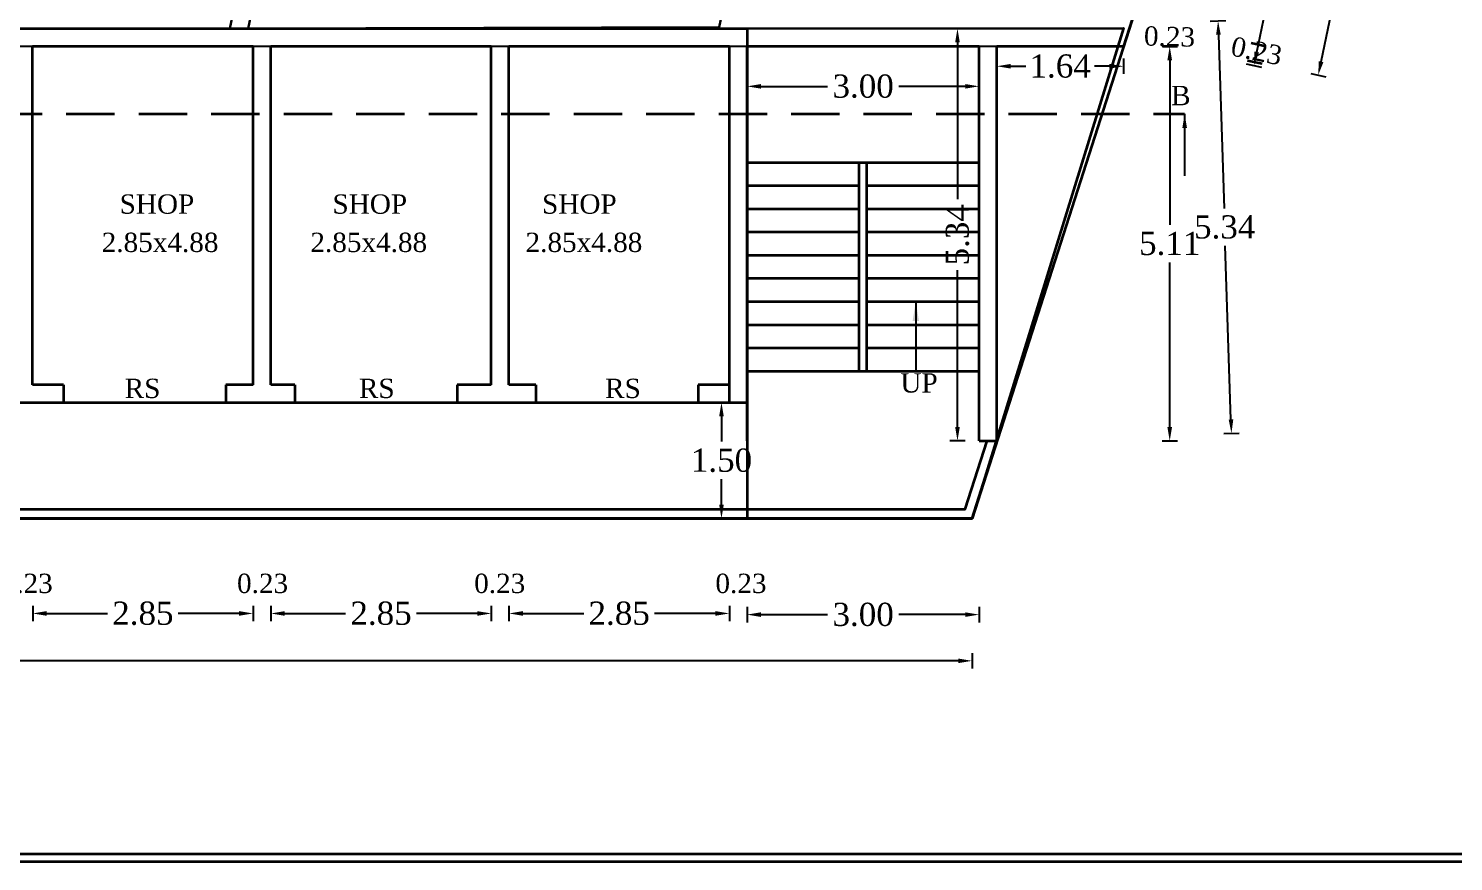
# Model space of a CAD drawing. Header units: metres. Extents: x 915 to 5569, y -1565 to 175.
# Drawn here: x 5459.63 to 5478.06, y -1436.99 to -1426.22 of the extents above; entities that cross this region are included whole.
import ezdxf

# ---------------------------------------------------------------- set-up
doc = ezdxf.new("R2010")
doc.units = ezdxf.units.M
doc.header["$MEASUREMENT"] = 0
doc.header["$PDMODE"] = 98
doc.linetypes.add('HIDDEN2', pattern=[0.1875, 0.125, -0.0625])
for name, color, linetype in [('BLK_1_FLR_1_BLT_UP_AREA', 18, 'Continuous'), ('BLK_1_FLR_1_REGULAR_ROOM', 7, 'Continuous'), ('BLK_1_FLR_2_ROOF_AREA', 54, 'Continuous')]:
    doc.layers.add(name, color=color, linetype=linetype)
doc.styles.get("Standard").update_dxf_attribs({"font": 'times.ttf'})
doc.dimstyles.new('Copy of Standard', dxfattribs={"dimtxt": 0.25, "dimasz": 0.18, "dimexe": 0.1, "dimexo": 0.5, "dimgap": 0.09, "dimtad": 0, "dimtih": 1, "dimtoh": 1, "dimzin": 0, "dimdsep": 46, "dimtxsty": 'Standard', "dimblk": 'ARCHTICK', "dimcen": 0.09, "dimadec": 0, "dimazin": 0, "dimtfac": 1, "dimtofl": 0, "dimtmove": 0, "dimatfit": 3, "dimfxl": 0, "dimtolj": 1, "dimtzin": 0, "dimarcsym": 0})
doc.dimstyles.get("Standard").update_dxf_attribs({"dimtxt": 0.3, "dimasz": 0.18, "dimexe": 0.1, "dimexo": 0.1, "dimgap": 0.09, "dimtad": 0, "dimtih": 1, "dimtoh": 1, "dimzin": 0, "dimdsep": 46, "dimtxsty": 'Standard', "dimcen": 0.09, "dimadec": 0, "dimazin": 0, "dimtfac": 1, "dimtofl": 0, "dimtmove": 0, "dimatfit": 3, "dimfxl": 0, "dimtolj": 1, "dimtzin": 0, "dimarcsym": 0})
doc.dimstyles.new('STANDARD$0', dxfattribs={"dimtxt": 0.3, "dimasz": 0.18, "dimexe": 0.1, "dimexo": 0.1, "dimgap": 0.09, "dimtad": 0, "dimtih": 1, "dimtoh": 1, "dimzin": 1, "dimdsep": 46, "dimtxsty": 'Standard', "dimcen": 0.1, "dimadec": 3, "dimazin": 0, "dimtfac": 1, "dimtofl": 0, "dimtmove": 0, "dimatfit": 3, "dimfxl": 0, "dimtolj": 1, "dimtzin": 0, "dimarcsym": 0})

# ---------------------------------------------------------------- blocks, each defined once
blk = doc.blocks.new('_ArchTick')
at = {"color": 0, "linetype": 'ByBlock', "const_width": 0.15}
blk.add_lwpolyline([(-0.5, -0.5), (0.5, 0.5)], dxfattribs=at)
blk = doc.blocks.new('*D76')
at = {"color": 0, "lineweight": -2, "ltscale": 5}
for p, q in [((5468.923, -1426.964), (5468.923, -1426.864)), ((5471.923, -1426.964), (5471.923, -1426.864)), ((5469.103, -1426.964), (5469.962, -1426.964)), ((5471.743, -1426.964), (5470.884, -1426.964))]:
    blk.add_line(p, q, dxfattribs=at)
at = {"color": 0, "lineweight": 35, "ltscale": 5}
for points in [[(5469.103, -1426.934), (5469.103, -1426.994), (5468.923, -1426.964)], [(5471.743, -1426.934), (5471.743, -1426.994), (5471.923, -1426.964)]]:
    blk.add_solid(points, dxfattribs=at)
at = {"layer": 'Defpoints', "color": 0, "lineweight": 35, "ltscale": 5}
for p in [(5468.923, -1427.005), (5471.923, -1426.964), (5471.923, -1427.005)]:
    blk.add_point(p, dxfattribs=at)
at = {"color": 0, "lineweight": 35, "ltscale": 5, "insert": (5470.423, -1426.964), "char_height": 0.3, "attachment_point": 5}
blk.add_mtext('\\A1;3.00', dxfattribs=at)
blk = doc.blocks.new('*D30')
at = {"color": 0, "lineweight": -2, "ltscale": 5}
for p, q in [((5471.743, -1426.216), (5471.543, -1426.216)), ((5471.643, -1426.396), (5471.643, -1428.424)), ((5471.643, -1431.371), (5471.643, -1429.343)), ((5471.743, -1431.551), (5471.543, -1431.551))]:
    blk.add_line(p, q, dxfattribs=at)
at = {"color": 0, "lineweight": 35, "ltscale": 5}
for points in [[(5471.613, -1426.396), (5471.673, -1426.396), (5471.643, -1426.216)], [(5471.613, -1431.371), (5471.673, -1431.371), (5471.643, -1431.551)]]:
    blk.add_solid(points, dxfattribs=at)
at = {"layer": 'Defpoints', "color": 0, "lineweight": 35, "ltscale": 5}
for p in [(5471.979, -1426.216), (5471.643, -1431.551), (5471.979, -1431.551)]:
    blk.add_point(p, dxfattribs=at)
at = {"color": 0, "lineweight": 35, "ltscale": 5, "insert": (5471.643, -1428.884), "char_height": 0.3, "attachment_point": 5, "rotation": 90}
blk.add_mtext('\\A1;5.34', dxfattribs=at)
blk = doc.blocks.new('*D77')
at = {"color": 0, "lineweight": -2, "ltscale": 5}
for p, q in [((5468.691, -1431.053), (5468.491, -1431.053)), ((5468.591, -1431.233), (5468.591, -1431.56)), ((5468.591, -1432.373), (5468.591, -1432.046)), ((5468.691, -1432.553), (5468.491, -1432.553))]:
    blk.add_line(p, q, dxfattribs=at)
at = {"color": 0, "lineweight": 35, "ltscale": 5}
for points in [[(5468.561, -1431.233), (5468.621, -1431.233), (5468.591, -1431.053)], [(5468.561, -1432.373), (5468.621, -1432.373), (5468.591, -1432.553)]]:
    blk.add_solid(points, dxfattribs=at)
at = {"layer": 'Defpoints', "color": 0, "lineweight": 35, "ltscale": 5}
for p in [(5468.923, -1431.053), (5468.591, -1432.553), (5468.923, -1432.553)]:
    blk.add_point(p, dxfattribs=at)
at = {"color": 0, "lineweight": 35, "ltscale": 5, "insert": (5468.591, -1431.803), "char_height": 0.3, "attachment_point": 5}
blk.add_mtext('\\A1;1.50', dxfattribs=at)
blk = doc.blocks.new('*D78')
at = {"color": 0, "lineweight": -2, "ltscale": 5}
for p, q in [((5472.153, -1426.604), (5472.153, -1426.804)), ((5472.333, -1426.704), (5472.527, -1426.704)), ((5473.609, -1426.704), (5473.415, -1426.704)), ((5473.789, -1426.604), (5473.789, -1426.804))]:
    blk.add_line(p, q, dxfattribs=at)
at = {"color": 0, "lineweight": 35, "ltscale": 5}
for points in [[(5472.333, -1426.674), (5472.333, -1426.734), (5472.153, -1426.704)], [(5473.609, -1426.674), (5473.609, -1426.734), (5473.789, -1426.704)]]:
    blk.add_solid(points, dxfattribs=at)
at = {"layer": 'Defpoints', "color": 0, "lineweight": 35, "ltscale": 5}
for p in [(5472.153, -1426.446), (5473.789, -1426.446), (5473.789, -1426.704)]:
    blk.add_point(p, dxfattribs=at)
at = {"color": 0, "lineweight": 35, "ltscale": 5, "insert": (5472.971, -1426.704), "char_height": 0.3, "attachment_point": 5}
blk.add_mtext('\\A1;1.64', dxfattribs=at)
blk = doc.blocks.new('*D52')
at = {"color": 0, "lineweight": -2, "ltscale": 5}
for p, q in [((5476.123, -1423.121), (5476.319, -1423.162)), ((5476.184, -1423.318), (5475.899, -1424.676)), ((5475.513, -1426.52), (5475.798, -1425.162)), ((5475.378, -1426.675), (5475.574, -1426.716))]:
    blk.add_line(p, q, dxfattribs=at)
at = {"color": 0, "lineweight": 35, "ltscale": 5}
for points in [[(5476.155, -1423.312), (5476.213, -1423.324), (5476.221, -1423.142)], [(5475.484, -1426.514), (5475.543, -1426.526), (5475.476, -1426.696)]]:
    blk.add_solid(points, dxfattribs=at)
at = {"layer": 'Defpoints', "color": 0, "lineweight": 35, "ltscale": 5}
for p in [(5473.929, -1422.662), (5473.184, -1426.216), (5475.476, -1426.696)]:
    blk.add_point(p, dxfattribs=at)
at = {"color": 0, "lineweight": 35, "ltscale": 5, "insert": (5475.849, -1424.919), "char_height": 0.3, "attachment_point": 5}
blk.add_mtext('\\A1;3.63', dxfattribs=at)
blk = doc.blocks.new('*D53')
at = {"color": 0, "lineweight": -2, "ltscale": 5}
for p, q in [((5474.288, -1426.446), (5474.488, -1426.446)), ((5474.388, -1426.626), (5474.388, -1428.756)), ((5474.388, -1431.371), (5474.388, -1429.242)), ((5474.288, -1431.551), (5474.488, -1431.551))]:
    blk.add_line(p, q, dxfattribs=at)
at = {"color": 0, "lineweight": 35, "ltscale": 5}
for points in [[(5474.358, -1426.626), (5474.418, -1426.626), (5474.388, -1426.446)], [(5474.358, -1431.371), (5474.418, -1431.371), (5474.388, -1431.551)]]:
    blk.add_solid(points, dxfattribs=at)
at = {"layer": 'Defpoints', "color": 0, "lineweight": 35, "ltscale": 5}
for p in [(5471.923, -1426.446), (5471.923, -1431.551), (5474.388, -1431.551)]:
    blk.add_point(p, dxfattribs=at)
at = {"color": 0, "lineweight": 35, "ltscale": 5, "insert": (5474.388, -1428.999), "char_height": 0.3, "attachment_point": 5}
blk.add_mtext('\\A1;5.11', dxfattribs=at)
blk = doc.blocks.new('*D54')
at = {"color": 0, "lineweight": -2, "ltscale": 5}
for p, q in [((5474.913, -1426.121), (5475.113, -1426.114)), ((5475.018, -1426.297), (5475.091, -1428.542)), ((5475.18, -1431.273), (5475.107, -1429.028)), ((5475.086, -1431.456), (5475.286, -1431.45))]:
    blk.add_line(p, q, dxfattribs=at)
at = {"color": 0, "lineweight": 35, "ltscale": 5}
for points in [[(5475.048, -1426.296), (5474.988, -1426.298), (5475.013, -1426.117)], [(5475.21, -1431.272), (5475.15, -1431.274), (5475.186, -1431.453)]]:
    blk.add_solid(points, dxfattribs=at)
at = {"layer": 'Defpoints', "color": 0, "lineweight": 35, "ltscale": 5}
for p in [(5471.979, -1426.216), (5475.186, -1431.453), (5472.153, -1431.551)]:
    blk.add_point(p, dxfattribs=at)
at = {"color": 0, "lineweight": 35, "ltscale": 5, "insert": (5475.099, -1428.785), "char_height": 0.3, "attachment_point": 5}
blk.add_mtext('\\A1;5.34', dxfattribs=at)
blk = doc.blocks.new('*D55')
at = {"color": 0, "lineweight": -2, "ltscale": 5}
for p, q in [((5477.857, -1418.94), (5478.053, -1418.981)), ((5477.918, -1419.136), (5477.183, -1422.648)), ((5476.345, -1426.645), (5477.081, -1423.134)), ((5476.211, -1426.8), (5476.406, -1426.841))]:
    blk.add_line(p, q, dxfattribs=at)
at = {"color": 0, "lineweight": 35, "ltscale": 5}
for points in [[(5477.889, -1419.13), (5477.947, -1419.142), (5477.955, -1418.96)], [(5476.316, -1426.639), (5476.375, -1426.651), (5476.308, -1426.821)]]:
    blk.add_solid(points, dxfattribs=at)
at = {"layer": 'Defpoints', "color": 0, "lineweight": 35, "ltscale": 5}
for p in [(5475.066, -1418.355), (5473.419, -1426.216), (5476.308, -1426.821)]:
    blk.add_point(p, dxfattribs=at)
at = {"color": 0, "lineweight": 35, "ltscale": 5, "insert": (5477.132, -1422.891), "char_height": 0.3, "attachment_point": 5}
blk.add_mtext('\\A1;8.03', dxfattribs=at)
blk = doc.blocks.new('*D60')
at = {"color": 0, "lineweight": -2, "ltscale": 5}
for p, q in [((5459.683, -1433.682), (5459.683, -1433.882)), ((5462.533, -1433.682), (5462.533, -1433.882)), ((5459.863, -1433.782), (5460.649, -1433.782)), ((5462.353, -1433.782), (5461.566, -1433.782))]:
    blk.add_line(p, q, dxfattribs=at)
at = {"color": 0, "lineweight": 35, "ltscale": 5}
for points in [[(5459.863, -1433.752), (5459.863, -1433.812), (5459.683, -1433.782)], [(5462.353, -1433.752), (5462.353, -1433.812), (5462.533, -1433.782)]]:
    blk.add_solid(points, dxfattribs=at)
at = {"layer": 'Defpoints', "color": 0, "lineweight": 35, "ltscale": 5}
for p in [(5459.683, -1426.446), (5462.533, -1426.446), (5462.533, -1433.782)]:
    blk.add_point(p, dxfattribs=at)
at = {"color": 0, "lineweight": 35, "ltscale": 5, "insert": (5461.108, -1433.782), "char_height": 0.3, "attachment_point": 5}
blk.add_mtext('\\A1;2.85', dxfattribs=at)
blk = doc.blocks.new('*D61')
at = {"color": 0, "lineweight": -2, "ltscale": 5}
for p, q in [((5462.763, -1433.682), (5462.763, -1433.882)), ((5465.613, -1433.682), (5465.613, -1433.882)), ((5462.943, -1433.782), (5463.729, -1433.782)), ((5465.433, -1433.782), (5464.646, -1433.782))]:
    blk.add_line(p, q, dxfattribs=at)
at = {"color": 0, "lineweight": 35, "ltscale": 5}
for points in [[(5462.943, -1433.752), (5462.943, -1433.812), (5462.763, -1433.782)], [(5465.433, -1433.752), (5465.433, -1433.812), (5465.613, -1433.782)]]:
    blk.add_solid(points, dxfattribs=at)
at = {"layer": 'Defpoints', "color": 0, "lineweight": 35, "ltscale": 5}
for p in [(5462.763, -1426.446), (5465.613, -1426.446), (5465.613, -1433.782)]:
    blk.add_point(p, dxfattribs=at)
at = {"color": 0, "lineweight": 35, "ltscale": 5, "insert": (5464.188, -1433.782), "char_height": 0.3, "attachment_point": 5}
blk.add_mtext('\\A1;2.85', dxfattribs=at)
blk = doc.blocks.new('*D62')
at = {"color": 0, "lineweight": -2, "ltscale": 5}
for p, q in [((5465.843, -1433.682), (5465.843, -1433.882)), ((5468.693, -1433.682), (5468.693, -1433.882)), ((5466.023, -1433.782), (5466.809, -1433.782)), ((5468.513, -1433.782), (5467.726, -1433.782))]:
    blk.add_line(p, q, dxfattribs=at)
at = {"color": 0, "lineweight": 35, "ltscale": 5}
for points in [[(5466.023, -1433.752), (5466.023, -1433.812), (5465.843, -1433.782)], [(5468.513, -1433.752), (5468.513, -1433.812), (5468.693, -1433.782)]]:
    blk.add_solid(points, dxfattribs=at)
at = {"layer": 'Defpoints', "color": 0, "lineweight": 35, "ltscale": 5}
for p in [(5465.843, -1426.446), (5468.693, -1426.446), (5468.693, -1433.782)]:
    blk.add_point(p, dxfattribs=at)
at = {"color": 0, "lineweight": 35, "ltscale": 5, "insert": (5467.268, -1433.782), "char_height": 0.3, "attachment_point": 5}
blk.add_mtext('\\A1;2.85', dxfattribs=at)
blk = doc.blocks.new('*D63')
at = {"color": 0, "lineweight": -2, "ltscale": 5}
for p, q in [((5468.923, -1433.697), (5468.923, -1433.897)), ((5471.923, -1433.697), (5471.923, -1433.897)), ((5469.103, -1433.797), (5469.962, -1433.797)), ((5471.743, -1433.797), (5470.884, -1433.797))]:
    blk.add_line(p, q, dxfattribs=at)
at = {"color": 0, "lineweight": 35, "ltscale": 5}
for points in [[(5469.103, -1433.767), (5469.103, -1433.827), (5468.923, -1433.797)], [(5471.743, -1433.767), (5471.743, -1433.827), (5471.923, -1433.797)]]:
    blk.add_solid(points, dxfattribs=at)
at = {"layer": 'Defpoints', "color": 0, "lineweight": 35, "ltscale": 5}
for p in [(5468.923, -1426.446), (5471.923, -1426.446), (5471.923, -1433.797)]:
    blk.add_point(p, dxfattribs=at)
at = {"color": 0, "lineweight": 35, "ltscale": 5, "insert": (5470.423, -1433.797), "char_height": 0.3, "attachment_point": 5}
blk.add_mtext('\\A1;3.00', dxfattribs=at)
blk = doc.blocks.new('*D64')
at = {"color": 0, "lineweight": -2, "ltscale": 5}
for p, q in [((5436.934, -1434.295), (5436.934, -1434.495)), ((5471.832, -1434.295), (5471.832, -1434.495)), ((5437.114, -1434.395), (5453.811, -1434.395)), ((5471.652, -1434.395), (5454.954, -1434.395))]:
    blk.add_line(p, q, dxfattribs=at)
at = {"color": 0, "lineweight": 35, "ltscale": 5}
for points in [[(5437.114, -1434.365), (5437.114, -1434.425), (5436.934, -1434.395)], [(5471.652, -1434.365), (5471.652, -1434.425), (5471.832, -1434.395)]]:
    blk.add_solid(points, dxfattribs=at)
at = {"layer": 'Defpoints', "color": 0, "lineweight": 35, "ltscale": 5}
for p in [(5436.934, -1432.553), (5471.832, -1432.553), (5471.832, -1434.395)]:
    blk.add_point(p, dxfattribs=at)
at = {"color": 0, "lineweight": 35, "ltscale": 5, "insert": (5454.383, -1434.395), "char_height": 0.3, "attachment_point": 5}
blk.add_mtext('\\A1;34.90', dxfattribs=at)

msp = doc.modelspace()

# ---------------------------------------------------------------- linework, layer by layer
at = {"lineweight": 35, "ltscale": 5}
for p, q in [((5476.2972, -1418.62315), (5471.83161, -1432.55322)), ((5459.68266, -1426.44581), (5462.53266, -1426.44581)), ((5459.68266, -1430.82322), (5459.68266, -1426.44581)), ((5462.53266, -1430.82322), (5462.53266, -1426.44581)), ((5462.76266, -1426.44581), (5465.61266, -1426.44581)), ((5462.76266, -1430.82322), (5462.76266, -1426.44581)), ((5465.61266, -1430.82322), (5465.61266, -1426.44581)), ((5465.84266, -1426.44581), (5468.69278, -1426.44581)), ((5465.84266, -1430.82322), (5465.84266, -1426.44581)), ((5468.69278, -1431.05322), (5468.69278, -1426.44581)), ((5468.92278, -1426.44581), (5471.92278, -1426.44581)), ((5468.92278, -1431.55133), (5468.92278, -1426.44581)), ((5470.87266, -1426.44581), (5471.92278, -1426.44581)), ((5471.92278, -1431.55133), (5471.92278, -1426.44581)), ((5472.15278, -1426.44581), (5473.78947, -1426.44581)), ((5472.15278, -1431.55133), (5472.15278, -1426.44581)), ((5474.2985, -1426.44581), (5474.48844, -1426.44581)), ((5475.44238, -1426.40269), (5475.63159, -1426.44233)), ((5475.39522, -1426.62781), (5475.58444, -1426.66744)), ((5468.92278, -1427.94734), (5471.92278, -1427.94734)), ((5470.37278, -1430.64734), (5470.37278, -1427.94734)), ((5470.47278, -1430.64734), (5470.47278, -1427.94734)), ((5468.92278, -1428.24734), (5470.37278, -1428.24734)), ((5470.47278, -1428.24734), (5471.92278, -1428.24734)), ((5468.92278, -1428.54734), (5470.37278, -1428.54734)), ((5470.47278, -1428.54734), (5471.92278, -1428.54734)), ((5468.92278, -1428.84734), (5470.37278, -1428.84734)), ((5470.47278, -1428.84734), (5471.92278, -1428.84734)), ((5468.92278, -1429.14734), (5470.37278, -1429.14734)), ((5470.47278, -1429.14734), (5471.92278, -1429.14734)), ((5468.92278, -1429.44734), (5470.37278, -1429.44734)), ((5470.47278, -1429.44734), (5471.92278, -1429.44734)), ((5468.92278, -1429.74734), (5470.37278, -1429.74734)), ((5470.47278, -1429.74734), (5471.92278, -1429.74734)), ((5468.92278, -1430.04734), (5470.37278, -1430.04734)), ((5470.47278, -1430.04734), (5471.92278, -1430.04734)), ((5468.92278, -1430.34734), (5470.37278, -1430.34734)), ((5470.47278, -1430.34734), (5471.92278, -1430.34734)), ((5468.92278, -1430.64734), (5471.92278, -1430.64734)), ((5460.07953, -1430.82322), (5459.68266, -1430.82322)), ((5460.07953, -1430.82322), (5460.07953, -1431.05322)), ((5462.53266, -1430.82322), (5462.17953, -1430.82322)), ((5462.17953, -1430.82322), (5462.17953, -1431.05322)), ((5463.0726, -1430.82322), (5462.76266, -1430.82322)), ((5463.0726, -1430.82322), (5463.0726, -1431.05322)), ((5465.61266, -1430.82322), (5465.1726, -1430.82322)), ((5465.1726, -1430.82322), (5465.1726, -1431.05322)), ((5466.1892, -1430.82322), (5465.84266, -1430.82322)), ((5466.1892, -1430.82322), (5466.1892, -1431.05322)), ((5468.69278, -1430.82322), (5468.2892, -1430.82322)), ((5468.2892, -1430.82322), (5468.2892, -1431.05322)), ((5459.01574, -1431.05322), (5460.07953, -1431.05322)), ((5460.07953, -1431.05322), (5462.17953, -1431.05322)), ((5462.17953, -1431.05322), (5463.0726, -1431.05322)), ((5463.0726, -1431.05322), (5465.1726, -1431.05322)), ((5465.1726, -1431.05322), (5466.1892, -1431.05322)), ((5466.1892, -1431.05322), (5468.2892, -1431.05322)), ((5468.2892, -1431.05322), (5468.92278, -1431.05322)), ((5468.69278, -1431.05322), (5468.92278, -1431.05322)), ((5471.92278, -1431.55133), (5472.15278, -1431.55133)), ((5435.60602, -1432.55322), (5471.83161, -1432.55322))]:
    msp.add_line(p, q, dxfattribs=at)
at = {"linetype": 'HIDDEN2', "lineweight": 35, "ltscale": 5}
msp.add_line((5435.74217, -1427.3213), (5474.58108, -1427.3213), dxfattribs=at)
at = {"lineweight": 35, "ltscale": 5}
for points in [[(5386.91739, -1436.99048), (5489.83316, -1436.99048), (5489.83316, -1380.634), (5386.91739, -1380.634)], [(5387.01739, -1436.89048), (5489.73316, -1436.89048), (5489.73316, -1380.734), (5387.01739, -1380.734)]]:
    msp.add_lwpolyline(points, close=True, dxfattribs=at)
at = {"color": 1, "lineweight": 30}
msp.add_lwpolyline([(5468.55899, -1426.19851), (5462.46797, -1426.21581), (5463.2921, -1422.28145), (5469.11882, -1423.55342)], close=True, dxfattribs=at)
at = {"lineweight": 35, "ltscale": 5}
for points in [[(5462.46797, -1426.21581), (5468.92278, -1426.21581), (5468.92278, -1432.55322), (5440.16348, -1432.55322)], [(5455.81669, -1426.21581), (5462.23298, -1426.21581)], [(5436.93348, -1431.55133), (5436.93348, -1432.55322), (5471.83161, -1432.55322), (5472.15278, -1431.55133)], [(5437.05348, -1431.55133), (5437.05348, -1432.43322), (5471.74406, -1432.43322), (5472.02677, -1431.55133)]]:
    msp.add_lwpolyline(points, dxfattribs=at)
at = {"color": 7, "lineweight": 35}
msp.add_lwpolyline([(5468.92278, -1426.21581), (5468.92278, -1432.55322), (5440.16348, -1432.55322), (5440.16348, -1426.21581)], close=True, dxfattribs=at)
at = {"layer": 'BLK_1_FLR_1_BLT_UP_AREA', "color": 6, "lineweight": 30}
msp.add_lwpolyline([(5440.17199, -1410.75492), (5476.2972, -1418.62315), (5473.78947, -1426.44581), (5436.88427, -1426.45074)], close=True, dxfattribs=at)
at = {"layer": 'BLK_1_FLR_1_BLT_UP_AREA', "color": 18, "lineweight": 35, "ltscale": 5}
msp.add_lwpolyline([(5436.88427, -1426.21828), (5473.78947, -1426.21335), (5471.83161, -1432.55322), (5435.60602, -1432.55322)], close=True, dxfattribs=at)
at = {"layer": 'BLK_1_FLR_1_REGULAR_ROOM', "color": 1, "lineweight": 30}
msp.add_lwpolyline([(5456.9492, -1420.90182), (5463.06696, -1422.23429), (5462.23298, -1426.21581), (5455.81669, -1426.21581)], close=True, dxfattribs=at)
at = {"layer": 'BLK_1_FLR_2_ROOF_AREA', "color": 54}
msp.add_lwpolyline([(5440.17199, -1410.75492), (5476.2972, -1418.62315), (5473.78947, -1426.44581), (5436.88427, -1426.45074)], close=True, dxfattribs=at)

# ---------------------------------------------------------------- texts
at = {"lineweight": 35}
for rotation, p in [(358.61256, (5474.05206, -1426.43586)), (348.404833, (5475.16281, -1426.5608))]:
    msp.add_text('0.23', height=0.25, rotation=rotation, dxfattribs=at).set_placement(p)
for s, p in [('B', (5474.40578, -1427.20761)), ('SHOP', (5460.80747, -1428.61158)), ('SHOP', (5463.56033, -1428.61158)), ('SHOP', (5466.27064, -1428.61158)), ('2.85x4.88', (5460.57523, -1429.1072)), ('2.85x4.88', (5463.27394, -1429.1072)), ('2.85x4.88', (5466.05693, -1429.1072)), ('RS', (5460.8732, -1430.99555)), ('RS', (5463.90246, -1430.99555)), ('RS', (5467.08562, -1430.99555)), ('UP', (5470.90469, -1430.92484)), ('0.23', (5459.28187, -1433.51768)), ('0.23', (5462.32576, -1433.51768)), ('0.23', (5465.39277, -1433.51768)), ('0.23', (5468.51252, -1433.51768))]:
    msp.add_text(s, height=0.25, dxfattribs=at).set_placement(p)

# ---------------------------------------------------------------- dimensions: what is measured, and where the dimension line sits
at = {"lineweight": 35, "ltscale": 5}
for p1, p2, distance, picture, middle in [((5475.06589, -1418.35497), (5473.41933, -1426.21581), 2.95185, '*D55', (5477.13176, -1422.89056)), ((5473.92881, -1422.66164), (5473.18434, -1426.21581), 2.34171, '*D52', (5475.84854, -1424.91881)), ((5471.97948, -1426.21581), (5472.15278, -1431.55133), 3.03475, '*D54', (5475.09928, -1428.78505)), ((5471.92278, -1426.44581), (5471.92278, -1431.55133), 2.46565, '*D53', (5474.38844, -1428.99857)), ((5472.15278, -1426.44581), (5473.78947, -1426.44581), -0.25783, '*D78', (5472.97113, -1426.70364)), ((5468.92278, -1427.00489), (5471.92278, -1427.00489), 0.04052, '*D76', (5470.42278, -1426.96437)), ((5468.92278, -1431.05322), (5468.92278, -1432.55322), -0.3315, '*D77', (5468.59129, -1431.80322))]:
    dim = msp.add_aligned_dim(p1=p1, p2=p2, distance=distance, dimstyle='STANDARD$0', dxfattribs=at)
    dim.commit()
    dim.dimension.update_dxf_attribs({"geometry": picture, "text_midpoint": middle})
dim = msp.add_aligned_dim(p1=(5471.97948, -1426.21581), p2=(5471.97948, -1431.55133), distance=-0.33663, dimstyle='STANDARD$0', dxfattribs=at)
dim.commit()
dim.dimension.update_dxf_attribs({"geometry": '*D30', "text_midpoint": (5471.64285, -1428.88357), "text_rotation": 90})
for base, p1, p2, picture, middle in [((5462.53266, -1433.78232), (5459.68266, -1426.44581), (5462.53266, -1426.44581), '*D60', (5461.10766, -1433.78232)), ((5465.61266, -1433.78232), (5462.76266, -1426.44581), (5465.61266, -1426.44581), '*D61', (5464.18766, -1433.78232)), ((5468.69278, -1433.78232), (5465.84266, -1426.44581), (5468.69278, -1426.44581), '*D62', (5467.26772, -1433.78232)), ((5471.92278, -1433.79677), (5468.92278, -1426.44581), (5471.92278, -1426.44581), '*D63', (5470.42278, -1433.79677)), ((5471.83161, -1434.3954), (5436.9339, -1432.55322), (5471.83161, -1432.55322), '*D64', (5454.38275, -1434.3954))]:
    dim = msp.add_linear_dim(base=base, p1=p1, p2=p2, dimstyle='STANDARD$0', dxfattribs=at)
    dim.commit()
    dim.dimension.update_dxf_attribs({"geometry": picture, "text_midpoint": middle})

# ---------------------------------------------------------------- leaders
msp.add_leader([(5474.58108, -1427.3213), (5474.58108, -1428.1217)], dimstyle='Standard', override={"dimgap": 0.09, "dimtad": 0}, dxfattribs=at)
at = {"lineweight": 35}
msp.add_leader([(5471.10407, -1429.74734), (5471.10407, -1430.64734)], dimstyle='Copy of Standard', override={"dimasz": 0.25, "dimgap": 0.09, "dimtad": 0}, dxfattribs=at)

doc.saveas('drawing.dxf')
